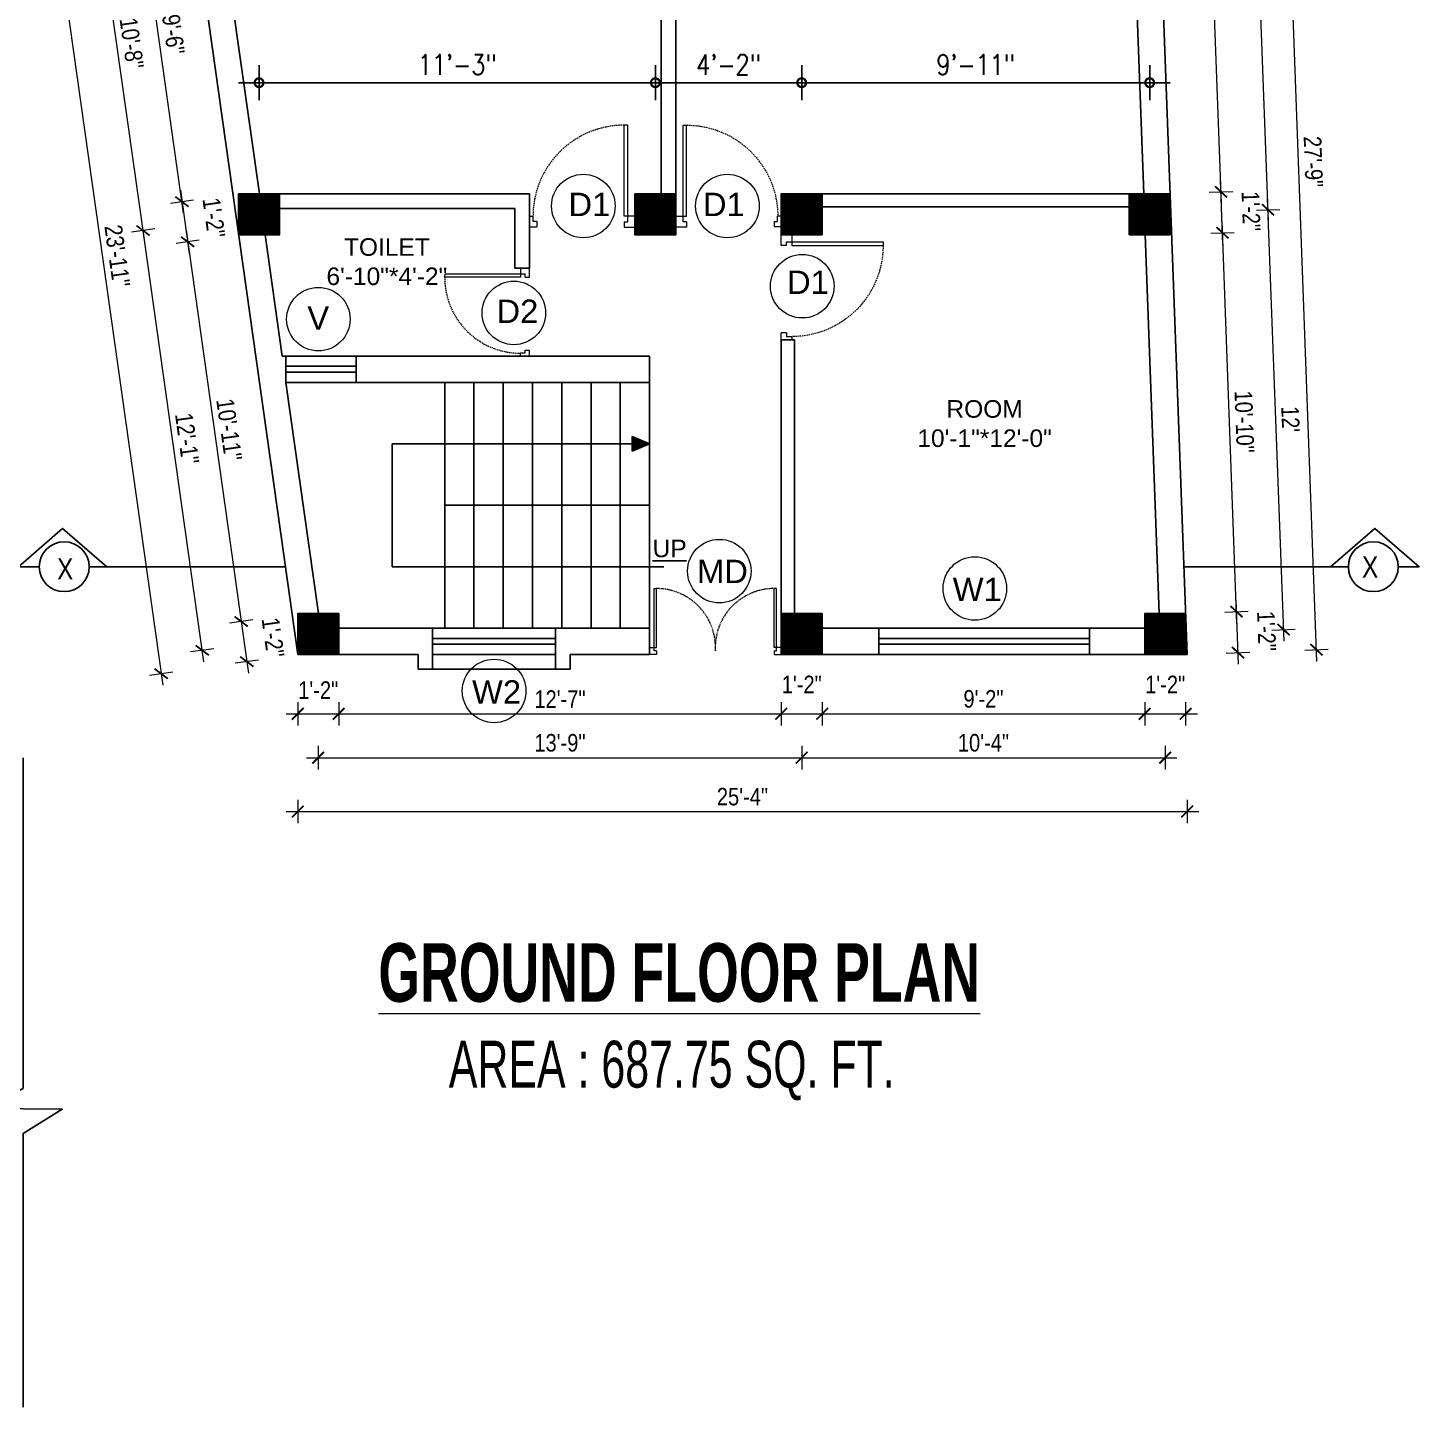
# Model space of a CAD drawing. Header units: inches. Extents: x -9998782 to 66725, y -6520505 to 8308.
# Drawn here: x -4999451.9 to -4998976.4, y -3260645.1 to -3260173.6 of the extents above; entities that cross this region are included whole.
import ezdxf

# ---------------------------------------------------------------- set-up
doc = ezdxf.new("R2010")
doc.units = ezdxf.units.IN
doc.header["$LTSCALE"] = 2
doc.header["$MEASUREMENT"] = 0
doc.header["$PDMODE"] = 34
doc.linetypes.add('HIDDEN', pattern=[0.375, 0.25, -0.125])
doc.layers.get('0').update_dxf_attribs({"linetype": 'CONTINUOUS'})
doc.layers.get('DEFPOINTS').update_dxf_attribs({"color": 141, "linetype": 'CONTINUOUS'})
doc.layers.add('A-Hatch', color=7, linetype='CONTINUOUS')
for name, color, linetype, lineweight in [('Annotate-Lite.w', 177, 'CONTINUOUS', 9), ('DIM 1-100', 4, 'CONTINUOUS', 13), ('Door-Window.w', 4, 'CONTINUOUS', 15), ('TEXT', 181, 'CONTINUOUS', 25), ('Text-100.w', 254, 'CONTINUOUS', 9)]:
    doc.layers.add(name, color=color, linetype=linetype, lineweight=lineweight)
doc.styles.add('ARAIL', font='ARIALN.TTF')
doc.styles.add('Arial', font='arial.ttf', dxfattribs={"width": 0.8, "height": 12})
doc.styles.add('arial.', font='arial.ttf')
doc.styles.add('gaurav', font='arial.ttf')
doc.styles.add('ROMANS', font='Romans.shx', dxfattribs={"width": 0.8})
doc.styles.get("Standard").update_dxf_attribs({"font": 'ARIALN.TTF'})
doc.dimstyles.new('1 by 96', dxfattribs={"dimtxt": 6, "dimasz": 4, "dimexe": 4, "dimexo": 4, "dimgap": 2, "dimtad": 1, "dimdec": 0, "dimzin": 0, "dimdsep": 46, "dimlunit": 4, "dimtxsty": 'Standard', "dimblk": 'ARCHTICK', "dimcen": 0, "dimdle": 4, "dimadec": 0, "dimazin": 0, "dimtfac": 1, "dimtdec": 0, "dimtix": 1, "dimtofl": 0, "dimtmove": 1, "dimatfit": 3, "dimldrblk": 'ARCHTICK', "dimfxl": 4, "dimfxlon": 1, "dimtolj": 1, "dimtzin": 0, "dimlwd": -1, "dimlwe": -1, "dimarcsym": 0})
doc.dimstyles.new('8 SCALE', dxfattribs={"dimscale": 0, "dimtxt": 7, "dimasz": 6, "dimexe": 6, "dimexo": 2, "dimgap": 2, "dimtad": 1, "dimdec": 0, "dimzin": 0, "dimdsep": 46, "dimlunit": 4, "dimtxsty": 'ROMANS', "dimblk": 'DOTSMALL', "dimcen": 0, "dimdle": 7, "dimclrd": 8, "dimclre": 8, "dimclrt": 3, "dimadec": 0, "dimazin": 0, "dimtfac": 1, "dimtdec": 0, "dimtofl": 0, "dimtmove": 2, "dimatfit": 3, "dimfxl": 6, "dimfxlon": 1, "dimtolj": 1, "dimtzin": 0, "dimarcsym": 0})

# ---------------------------------------------------------------- blocks, each defined once
blk = doc.blocks.new('3-0')
at = {"ltscale": 3}
for p, q in [((11063.05, 10097.68), (11065.97, 10099.9)), ((11063.05, 10097.68), (11064.53, 10095.73)), ((11065.25, 10097.81), (11066.71, 10098.92)), ((11065.99, 10096.84), (11065.25, 10097.81)), ((11065.97, 10099.9), (11066.71, 10098.92)), ((11065.99, 10096.84), (11064.53, 10095.73)), ((11085.5, 10074.13), (11110.32, 10092.96)), ((11111.05, 10091.97), (11110.32, 10092.96)), ((11086.24, 10073.15), (11111.05, 10091.97)), ((11086.24, 10073.15), (11085.5, 10074.13)), ((11084.04, 10073.02), (11082.57, 10071.91)), ((11082.57, 10071.91), (11084.79, 10068.98)), ((11084.04, 10073.02), (11084.78, 10072.04)), ((11084.78, 10072.04), (11086.24, 10073.15)), ((11084.79, 10068.98), (11087.72, 10071.2)), ((11087.72, 10071.2), (11086.24, 10073.15))]:
    blk.add_line(p, q, dxfattribs=at)
at = {"layer": 'Door-Window.w', "color": 9, "linetype": 'HIDDEN', "lineweight": 18}
blk.add_arc((11085.5, 10074.13), 31.16, 37.1906, 127.1465, dxfattribs=at)
blk = doc.blocks.new('FDFDRE')
at = {"ltscale": 3}
for p, q in [((165701.11, -58637.82), (165701.1, -58641.5)), ((165704.78, -58637.83), (165701.11, -58637.82)), ((165704.78, -58639.66), (165703.55, -58639.66)), ((165703.55, -58639.66), (165703.55, -58641.5)), ((165704.78, -58639.66), (165704.78, -58637.83)), ((165766.98, -58637.83), (165770.65, -58637.82)), ((165766.98, -58639.66), (165766.98, -58637.83)), ((165766.98, -58639.66), (165768.2, -58639.66)), ((165768.2, -58639.66), (165768.2, -58641.5)), ((165770.65, -58637.82), (165770.65, -58641.5)), ((165701.1, -58641.5), (165703.55, -58641.5)), ((165703.55, -58641.5), (165703.53, -58672.63)), ((165703.55, -58641.5), (165704.78, -58641.5)), ((165704.78, -58641.5), (165704.76, -58672.65)), ((165766.98, -58641.5), (165767, -58672.65)), ((165768.2, -58641.5), (165766.98, -58641.5)), ((165770.65, -58641.5), (165768.2, -58641.5)), ((165768.2, -58641.5), (165768.22, -58672.63)), ((165703.53, -58672.63), (165704.76, -58672.65)), ((165768.22, -58672.63), (165767, -58672.65))]:
    blk.add_line(p, q, dxfattribs=at)
at = {"layer": 'Door-Window.w', "color": 9, "linetype": 'HIDDEN', "lineweight": 18}
for centre, start, end in [((165704.78, -58641.5), 269.96183, 3.38353), ((165766.98, -58641.5), 176.61647, 270.03817)]:
    blk.add_arc(centre, 31.16, start, end, dxfattribs=at)
blk = doc.blocks.new('_ArchTick')
at = {"color": 0, "linetype": 'ByBlock', "const_width": 0.15}
blk.add_lwpolyline([(-0.5, -0.5), (0.5, 0.5)], dxfattribs=at)
blk = doc.blocks.new('*D293')
at = {"layer": 'DEFPOINTS', "color": 0, "ltscale": 0.5}
for p in [(-4999359.68, -3260387.8), (-4999345.68, -3260387.8), (-4999345.68, -3260408.07)]:
    blk.add_point(p, dxfattribs=at)
at = {"layer": 'DIM 1-100', "color": 0, "ltscale": 0.5}
for p, q in [((-4999359.68, -3260404.07), (-4999359.68, -3260412.07)), ((-4999345.68, -3260404.07), (-4999345.68, -3260412.07)), ((-4999363.68, -3260408.07), (-4999341.68, -3260408.07))]:
    blk.add_line(p, q, dxfattribs=at)
at = {"layer": 'DIM 1-100', "color": 0, "ltscale": 0.5, "xscale": 4, "yscale": 4, "zscale": 4, "rotation": 180}
blk.add_blockref('_ArchTick', (-4999359.68, -3260408.07), dxfattribs=at)
at = {"layer": 'DIM 1-100', "color": 0, "ltscale": 0.5, "xscale": 4, "yscale": 4, "zscale": 4}
blk.add_blockref('_ArchTick', (-4999345.68, -3260408.07), dxfattribs=at)
at = {"layer": 'DIM 1-100', "color": 0, "ltscale": 0.5, "insert": (-4999352.68, -3260399.99), "char_height": 6, "attachment_point": 5}
blk.add_mtext('\\A1;1\'-2"', dxfattribs=at)
blk = doc.blocks.new('*D294')
at = {"layer": 'DEFPOINTS', "color": 0, "ltscale": 0.5}
for p in [(-4999345.68, -3260387.8), (-4999194.44, -3260387.8), (-4999194.44, -3260408.07)]:
    blk.add_point(p, dxfattribs=at)
at = {"layer": 'DIM 1-100', "color": 0, "ltscale": 0.5}
for p, q in [((-4999345.68, -3260404.07), (-4999345.68, -3260412.07)), ((-4999194.44, -3260404.07), (-4999194.44, -3260412.07)), ((-4999349.68, -3260408.07), (-4999190.44, -3260408.07))]:
    blk.add_line(p, q, dxfattribs=at)
at = {"layer": 'DIM 1-100', "color": 0, "ltscale": 0.5, "xscale": 4, "yscale": 4, "zscale": 4, "rotation": 180}
blk.add_blockref('_ArchTick', (-4999345.68, -3260408.07), dxfattribs=at)
at = {"layer": 'DIM 1-100', "color": 0, "ltscale": 0.5, "xscale": 4, "yscale": 4, "zscale": 4}
blk.add_blockref('_ArchTick', (-4999194.44, -3260408.07), dxfattribs=at)
at = {"layer": 'DIM 1-100', "color": 0, "ltscale": 0.5, "insert": (-4999270.06, -3260403.06), "char_height": 6, "attachment_point": 5}
blk.add_mtext('\\A1;12\'-7"', dxfattribs=at)
blk = doc.blocks.new('*D295')
at = {"layer": 'DEFPOINTS', "color": 0, "ltscale": 0.5}
for p in [(-4999194.44, -3260387.8), (-4999180.45, -3260387.8), (-4999180.45, -3260408.07)]:
    blk.add_point(p, dxfattribs=at)
at = {"layer": 'DIM 1-100', "color": 0, "ltscale": 0.5}
for p, q in [((-4999194.44, -3260404.07), (-4999194.44, -3260412.07)), ((-4999180.45, -3260404.07), (-4999180.45, -3260412.07)), ((-4999198.44, -3260408.07), (-4999176.45, -3260408.07))]:
    blk.add_line(p, q, dxfattribs=at)
at = {"layer": 'DIM 1-100', "color": 0, "ltscale": 0.5, "xscale": 4, "yscale": 4, "zscale": 4, "rotation": 180}
blk.add_blockref('_ArchTick', (-4999194.44, -3260408.07), dxfattribs=at)
at = {"layer": 'DIM 1-100', "color": 0, "ltscale": 0.5, "xscale": 4, "yscale": 4, "zscale": 4}
blk.add_blockref('_ArchTick', (-4999180.45, -3260408.07), dxfattribs=at)
at = {"layer": 'DIM 1-100', "color": 0, "ltscale": 0.5, "insert": (-4999187.44, -3260398.05), "char_height": 6, "attachment_point": 5}
blk.add_mtext('\\A1;1\'-2"', dxfattribs=at)
blk = doc.blocks.new('*D296')
at = {"layer": 'DEFPOINTS', "color": 0, "ltscale": 0.5}
for p in [(-4999180.45, -3260387.8), (-4999070.22, -3260387.8), (-4999070.22, -3260408.07)]:
    blk.add_point(p, dxfattribs=at)
at = {"layer": 'DIM 1-100', "color": 0, "ltscale": 0.5}
for p, q in [((-4999180.45, -3260404.07), (-4999180.45, -3260412.07)), ((-4999070.22, -3260404.07), (-4999070.22, -3260412.07)), ((-4999184.45, -3260408.07), (-4999066.22, -3260408.07))]:
    blk.add_line(p, q, dxfattribs=at)
at = {"layer": 'DIM 1-100', "color": 0, "ltscale": 0.5, "xscale": 4, "yscale": 4, "zscale": 4, "rotation": 180}
blk.add_blockref('_ArchTick', (-4999180.45, -3260408.07), dxfattribs=at)
at = {"layer": 'DIM 1-100', "color": 0, "ltscale": 0.5, "xscale": 4, "yscale": 4, "zscale": 4}
blk.add_blockref('_ArchTick', (-4999070.22, -3260408.07), dxfattribs=at)
at = {"layer": 'DIM 1-100', "color": 0, "ltscale": 0.5, "insert": (-4999125.33, -3260403.01), "char_height": 6, "attachment_point": 5}
blk.add_mtext('\\A1;9\'-2"', dxfattribs=at)
blk = doc.blocks.new('*D287')
at = {"layer": 'DEFPOINTS', "color": 0, "ltscale": 0.5}
for p in [(-4999070.22, -3260387.8), (-4999056.22, -3260387.8), (-4999056.22, -3260408.07)]:
    blk.add_point(p, dxfattribs=at)
at = {"layer": 'DIM 1-100', "color": 0, "ltscale": 0.5}
for p, q in [((-4999070.22, -3260404.07), (-4999070.22, -3260412.07)), ((-4999056.22, -3260404.07), (-4999056.22, -3260412.07)), ((-4999074.22, -3260408.07), (-4999052.22, -3260408.07))]:
    blk.add_line(p, q, dxfattribs=at)
at = {"layer": 'DIM 1-100', "color": 0, "ltscale": 0.5, "xscale": 4, "yscale": 4, "zscale": 4, "rotation": 180}
blk.add_blockref('_ArchTick', (-4999070.22, -3260408.07), dxfattribs=at)
at = {"layer": 'DIM 1-100', "color": 0, "ltscale": 0.5, "xscale": 4, "yscale": 4, "zscale": 4}
blk.add_blockref('_ArchTick', (-4999056.22, -3260408.07), dxfattribs=at)
at = {"layer": 'DIM 1-100', "color": 0, "ltscale": 0.5, "insert": (-4999063.22, -3260398.05), "char_height": 6, "attachment_point": 5}
blk.add_mtext('\\A1;1\'-2"', dxfattribs=at)
blk = doc.blocks.new('*D288')
at = {"layer": 'DEFPOINTS', "color": 0, "ltscale": 0.5}
for p in [(-4999397.75, -3260117.56), (-4999415.15, -3260120.01), (-4999379.9, -3260230.3)]:
    blk.add_point(p, dxfattribs=at)
at = {"layer": 'DIM 1-100', "color": 0, "ltscale": 0.5}
for p, q in [((-4999411.19, -3260119.45), (-4999419.11, -3260120.57)), ((-4999398.67, -3260236.99), (-4999415.71, -3260116.05)), ((-4999395.27, -3260232.47), (-4999403.19, -3260233.59))]:
    blk.add_line(p, q, dxfattribs=at)
at = {"layer": 'DIM 1-100', "color": 0, "ltscale": 0.5, "xscale": 4, "yscale": 4, "zscale": 4}
for p, rotation in [((-4999415.15, -3260120.01), 98.01894551890366), ((-4999399.23, -3260233.03), 278.0189455189036)]:
    blk.add_blockref('_ArchTick', p, dxfattribs=dict(at, rotation=rotation))
at = {"layer": 'DIM 1-100', "color": 0, "ltscale": 0.5, "insert": (-4999402.18, -3260175.81), "char_height": 6, "attachment_point": 5, "rotation": 278.0189}
blk.add_mtext('\\A1;9\'-6"', dxfattribs=at)
blk = doc.blocks.new('*D290')
at = {"layer": 'DEFPOINTS', "color": 0, "ltscale": 0.5}
for p in [(-4999379.9, -3260230.3), (-4999397.3, -3260246.75), (-4999379.9, -3260244.3)]:
    blk.add_point(p, dxfattribs=at)
at = {"layer": 'DIM 1-100', "color": 0, "ltscale": 0.5}
for p, q in [((-4999399.79, -3260229.07), (-4999396.74, -3260250.72)), ((-4999395.27, -3260232.47), (-4999403.19, -3260233.59)), ((-4999393.34, -3260246.2), (-4999401.26, -3260247.31))]:
    blk.add_line(p, q, dxfattribs=at)
at = {"layer": 'DIM 1-100', "color": 0, "ltscale": 0.5, "xscale": 4, "yscale": 4, "zscale": 4}
for p, rotation in [((-4999399.23, -3260233.03), 98.01894551890366), ((-4999397.3, -3260246.75), 278.0189455189036)]:
    blk.add_blockref('_ArchTick', p, dxfattribs=dict(at, rotation=rotation))
at = {"layer": 'DIM 1-100', "color": 0, "ltscale": 0.5, "insert": (-4999388.34, -3260238.49), "char_height": 6, "attachment_point": 5, "rotation": 278.0189}
blk.add_mtext('\\A1;1\'-2"', dxfattribs=at)
blk = doc.blocks.new('*D291')
at = {"layer": 'DEFPOINTS', "color": 0, "ltscale": 0.5}
for p in [(-4999379.9, -3260244.3), (-4999359.68, -3260373.8), (-4999379.01, -3260376.53)]:
    blk.add_point(p, dxfattribs=at)
at = {"layer": 'DIM 1-100', "color": 0, "ltscale": 0.5}
for p, q in [((-4999397.86, -3260242.79), (-4999378.46, -3260380.49)), ((-4999393.34, -3260246.2), (-4999401.26, -3260247.31)), ((-4999375.05, -3260375.97), (-4999382.98, -3260377.09))]:
    blk.add_line(p, q, dxfattribs=at)
at = {"layer": 'DIM 1-100', "color": 0, "ltscale": 0.5, "xscale": 4, "yscale": 4, "zscale": 4}
for p, rotation in [((-4999397.3, -3260246.75), 98.01894551890366), ((-4999379.01, -3260376.53), 278.0189455189036)]:
    blk.add_blockref('_ArchTick', p, dxfattribs=dict(at, rotation=rotation))
at = {"layer": 'DIM 1-100', "color": 0, "ltscale": 0.5, "insert": (-4999383.14, -3260310.93), "char_height": 6, "attachment_point": 5, "rotation": 278.0189}
blk.add_mtext('\\A1;10\'-11"', dxfattribs=at)
blk = doc.blocks.new('*D292')
at = {"layer": 'DEFPOINTS', "color": 0, "ltscale": 0.5}
for p in [(-4999359.68, -3260373.8), (-4999377.08, -3260390.25), (-4999359.68, -3260387.8)]:
    blk.add_point(p, dxfattribs=at)
at = {"layer": 'DIM 1-100', "color": 0, "ltscale": 0.5}
for p, q in [((-4999375.05, -3260375.97), (-4999382.98, -3260377.09)), ((-4999379.57, -3260372.57), (-4999376.52, -3260394.22)), ((-4999373.12, -3260389.7), (-4999381.04, -3260390.81))]:
    blk.add_line(p, q, dxfattribs=at)
at = {"layer": 'DIM 1-100', "color": 0, "ltscale": 0.5, "xscale": 4, "yscale": 4, "zscale": 4}
for p, rotation in [((-4999379.01, -3260376.53), 98.01894551890366), ((-4999377.08, -3260390.25), 278.0189455189036)]:
    blk.add_blockref('_ArchTick', p, dxfattribs=dict(at, rotation=rotation))
at = {"layer": 'DIM 1-100', "color": 0, "ltscale": 0.5, "insert": (-4999368.12, -3260381.99), "char_height": 6, "attachment_point": 5, "rotation": 278.0189}
blk.add_mtext('\\A1;1\'-2"', dxfattribs=at)
blk = doc.blocks.new('*D297')
at = {"layer": 'DEFPOINTS', "color": 0, "ltscale": 0.5}
for p in [(-4999372.9, -3260237.3), (-4999412.53, -3260242.89), (-4999352.68, -3260380.8)]:
    blk.add_point(p, dxfattribs=at)
at = {"layer": 'DIM 1-100', "color": 0, "ltscale": 0.5}
for p, q in [((-4999408.57, -3260242.33), (-4999416.49, -3260243.44)), ((-4999391.75, -3260390.35), (-4999413.08, -3260238.93)), ((-4999388.35, -3260385.83), (-4999396.27, -3260386.94))]:
    blk.add_line(p, q, dxfattribs=at)
at = {"layer": 'DIM 1-100', "color": 0, "ltscale": 0.5, "xscale": 4, "yscale": 4, "zscale": 4}
for p, rotation in [((-4999412.53, -3260242.89), 98.01894551876403), ((-4999392.31, -3260386.39), 278.018945518764)]:
    blk.add_blockref('_ArchTick', p, dxfattribs=dict(at, rotation=rotation))
at = {"layer": 'DIM 1-100', "color": 0, "ltscale": 0.5, "insert": (-4999397.46, -3260313.94), "char_height": 6, "attachment_point": 5, "rotation": 278.0189}
blk.add_mtext('\\A1;12\'-1"', dxfattribs=at)
blk = doc.blocks.new('*D298')
at = {"layer": 'DEFPOINTS', "color": 0, "ltscale": 0.5}
for p in [(-4999390.75, -3260110.56), (-4999430.38, -3260116.14), (-4999372.9, -3260237.3)]:
    blk.add_point(p, dxfattribs=at)
at = {"layer": 'DIM 1-100', "color": 0, "ltscale": 0.5}
for p, q in [((-4999411.97, -3260246.85), (-4999430.94, -3260112.18)), ((-4999426.42, -3260115.59), (-4999434.34, -3260116.7)), ((-4999408.57, -3260242.33), (-4999416.49, -3260243.44))]:
    blk.add_line(p, q, dxfattribs=at)
at = {"layer": 'DIM 1-100', "color": 0, "ltscale": 0.5, "xscale": 4, "yscale": 4, "zscale": 4}
for p, rotation in [((-4999430.38, -3260116.14), 98.01894551879843), ((-4999412.53, -3260242.89), 278.0189455187984)]:
    blk.add_blockref('_ArchTick', p, dxfattribs=dict(at, rotation=rotation))
at = {"layer": 'DIM 1-100', "color": 0, "ltscale": 0.5, "insert": (-4999416.44, -3260178.81), "char_height": 6, "attachment_point": 5, "rotation": 278.0189}
blk.add_mtext('\\A1;10\'-8"', dxfattribs=at)
blk = doc.blocks.new('*D299')
at = {"layer": 'DEFPOINTS', "color": 0, "ltscale": 0.5}
for p in [(-4999399.73, -3260103.56), (-4999359.68, -3260387.8), (-4999406.35, -3260394.38)]:
    blk.add_point(p, dxfattribs=at)
at = {"layer": 'DIM 1-100', "color": 0, "ltscale": 0.5}
for p, q in [((-4999442.44, -3260109.58), (-4999450.36, -3260110.69)), ((-4999446.96, -3260106.17), (-4999405.8, -3260398.34)), ((-4999402.39, -3260393.82), (-4999410.32, -3260394.94))]:
    blk.add_line(p, q, dxfattribs=at)
at = {"layer": 'DIM 1-100', "color": 0, "ltscale": 0.5, "xscale": 4, "yscale": 4, "zscale": 4}
for p, rotation in [((-4999446.4, -3260110.14), 98.01894551889016), ((-4999406.35, -3260394.38), 278.0189455188902)]:
    blk.add_blockref('_ArchTick', p, dxfattribs=dict(at, rotation=rotation))
at = {"layer": 'DIM 1-100', "color": 0, "ltscale": 0.5, "insert": (-4999421.36, -3260251.55), "char_height": 6, "attachment_point": 5, "rotation": 278.0189}
blk.add_mtext('\\A1;23\'-11"', dxfattribs=at)
blk = doc.blocks.new('*D300')
at = {"layer": 'DEFPOINTS', "color": 0, "ltscale": 0.5}
for p in [(-4999352.68, -3260380.8), (-4999187.45, -3260380.8), (-4999187.45, -3260423.08)]:
    blk.add_point(p, dxfattribs=at)
at = {"layer": 'DIM 1-100', "color": 0, "ltscale": 0.5}
for p, q in [((-4999352.68, -3260419.08), (-4999352.68, -3260427.08)), ((-4999187.45, -3260419.08), (-4999187.45, -3260427.08)), ((-4999356.68, -3260423.08), (-4999183.45, -3260423.08))]:
    blk.add_line(p, q, dxfattribs=at)
at = {"layer": 'DIM 1-100', "color": 0, "ltscale": 0.5, "xscale": 4, "yscale": 4, "zscale": 4, "rotation": 180}
blk.add_blockref('_ArchTick', (-4999352.68, -3260423.08), dxfattribs=at)
at = {"layer": 'DIM 1-100', "color": 0, "ltscale": 0.5, "xscale": 4, "yscale": 4, "zscale": 4}
blk.add_blockref('_ArchTick', (-4999187.45, -3260423.08), dxfattribs=at)
at = {"layer": 'DIM 1-100', "color": 0, "ltscale": 0.5, "insert": (-4999270.07, -3260418.02), "char_height": 6, "attachment_point": 5}
blk.add_mtext('\\A1;13\'-9"', dxfattribs=at)
blk = doc.blocks.new('*D301')
at = {"layer": 'DEFPOINTS', "color": 0, "ltscale": 0.5}
for p in [(-4999187.45, -3260380.8), (-4999063.22, -3260380.82), (-4999063.22, -3260423.08)]:
    blk.add_point(p, dxfattribs=at)
at = {"layer": 'DIM 1-100', "color": 0, "ltscale": 0.5}
for p, q in [((-4999187.45, -3260419.08), (-4999187.45, -3260427.08)), ((-4999063.22, -3260419.08), (-4999063.22, -3260427.08)), ((-4999191.45, -3260423.08), (-4999059.22, -3260423.08))]:
    blk.add_line(p, q, dxfattribs=at)
at = {"layer": 'DIM 1-100', "color": 0, "ltscale": 0.5, "xscale": 4, "yscale": 4, "zscale": 4, "rotation": 180}
blk.add_blockref('_ArchTick', (-4999187.45, -3260423.08), dxfattribs=at)
at = {"layer": 'DIM 1-100', "color": 0, "ltscale": 0.5, "xscale": 4, "yscale": 4, "zscale": 4}
blk.add_blockref('_ArchTick', (-4999063.22, -3260423.08), dxfattribs=at)
at = {"layer": 'DIM 1-100', "color": 0, "ltscale": 0.5, "insert": (-4999125.33, -3260418.02), "char_height": 6, "attachment_point": 5}
blk.add_mtext('\\A1;10\'-4"', dxfattribs=at)
blk = doc.blocks.new('*D302')
at = {"layer": 'DEFPOINTS', "color": 0, "ltscale": 0.5}
for p in [(-4999359.68, -3260387.8), (-4999055.7, -3260387.8), (-4999055.7, -3260441.5)]:
    blk.add_point(p, dxfattribs=at)
at = {"layer": 'DIM 1-100', "color": 0, "ltscale": 0.5}
for p, q in [((-4999359.68, -3260437.5), (-4999359.68, -3260445.5)), ((-4999055.7, -3260437.5), (-4999055.7, -3260445.5)), ((-4999363.68, -3260441.5), (-4999051.7, -3260441.5))]:
    blk.add_line(p, q, dxfattribs=at)
at = {"layer": 'DIM 1-100', "color": 0, "ltscale": 0.5, "xscale": 4, "yscale": 4, "zscale": 4, "rotation": 180}
blk.add_blockref('_ArchTick', (-4999359.68, -3260441.5), dxfattribs=at)
at = {"layer": 'DIM 1-100', "color": 0, "ltscale": 0.5, "xscale": 4, "yscale": 4, "zscale": 4}
blk.add_blockref('_ArchTick', (-4999055.7, -3260441.5), dxfattribs=at)
at = {"layer": 'DIM 1-100', "color": 0, "ltscale": 0.5, "insert": (-4999207.69, -3260436.44), "char_height": 6, "attachment_point": 5}
blk.add_mtext('\\A1;25\'-4"', dxfattribs=at)
blk = doc.blocks.new('*D280')
at = {"layer": 'DEFPOINTS', "color": 0, "ltscale": 0.5}
for p in [(-4999056.22, -3260373.8), (-4999038.85, -3260373.16), (-4999055.7, -3260387.8)]:
    blk.add_point(p, dxfattribs=at)
at = {"layer": 'DIM 1-100', "color": 0, "ltscale": 0.5}
for p, q in [((-4999038.19, -3260391.16), (-4999039, -3260369.17)), ((-4999042.85, -3260373.31), (-4999034.85, -3260373.01)), ((-4999042.33, -3260387.31), (-4999034.34, -3260387.01))]:
    blk.add_line(p, q, dxfattribs=at)
at = {"layer": 'DIM 1-100', "color": 0, "ltscale": 0.5, "xscale": 4, "yscale": 4, "zscale": 4}
for p, rotation in [((-4999038.85, -3260373.16), 92.11435361987118), ((-4999038.33, -3260387.16), 272.1143536198712)]:
    blk.add_blockref('_ArchTick', p, dxfattribs=dict(at, rotation=rotation))
at = {"layer": 'DIM 1-100', "color": 0, "ltscale": 0.5, "insert": (-4999028.57, -3260379.79), "char_height": 6, "attachment_point": 5, "rotation": 272.1144}
blk.add_mtext('\\A1;1\'-2"', dxfattribs=at)
blk = doc.blocks.new('*D281')
at = {"layer": 'DEFPOINTS', "color": 0, "ltscale": 0.5}
for p in [(-4999061.52, -3260244.3), (-4999043.63, -3260243.64), (-4999056.22, -3260373.8)]:
    blk.add_point(p, dxfattribs=at)
at = {"layer": 'DIM 1-100', "color": 0, "ltscale": 0.5}
for p, q in [((-4999038.7, -3260377.16), (-4999043.78, -3260239.65)), ((-4999047.63, -3260243.79), (-4999039.64, -3260243.5)), ((-4999042.85, -3260373.31), (-4999034.85, -3260373.01))]:
    blk.add_line(p, q, dxfattribs=at)
at = {"layer": 'DIM 1-100', "color": 0, "ltscale": 0.5, "xscale": 4, "yscale": 4, "zscale": 4}
for p, rotation in [((-4999043.63, -3260243.64), 92.11435361990641), ((-4999038.85, -3260373.16), 272.1143536199064)]:
    blk.add_blockref('_ArchTick', p, dxfattribs=dict(at, rotation=rotation))
at = {"layer": 'DIM 1-100', "color": 0, "ltscale": 0.5, "insert": (-4999036.18, -3260308.22), "char_height": 6, "attachment_point": 5, "rotation": 272.1144}
blk.add_mtext('\\A1;10\'-10"', dxfattribs=at)
blk = doc.blocks.new('*D282')
at = {"layer": 'DEFPOINTS', "color": 0, "ltscale": 0.5}
for p in [(-4999061.52, -3260230.3), (-4999044.15, -3260229.66), (-4999061.52, -3260244.3)]:
    blk.add_point(p, dxfattribs=at)
at = {"layer": 'DIM 1-100', "color": 0, "ltscale": 0.5}
for p, q in [((-4999043.49, -3260247.64), (-4999044.3, -3260225.67)), ((-4999048.15, -3260229.81), (-4999040.15, -3260229.51)), ((-4999047.63, -3260243.79), (-4999039.64, -3260243.5))]:
    blk.add_line(p, q, dxfattribs=at)
at = {"layer": 'DIM 1-100', "color": 0, "ltscale": 0.5, "xscale": 4, "yscale": 4, "zscale": 4}
for p, rotation in [((-4999044.15, -3260229.66), 92.11435361990641), ((-4999043.63, -3260243.64), 272.1143536199064)]:
    blk.add_blockref('_ArchTick', p, dxfattribs=dict(at, rotation=rotation))
at = {"layer": 'DIM 1-100', "color": 0, "ltscale": 0.5, "insert": (-4999033.87, -3260236.28), "char_height": 6, "attachment_point": 5, "rotation": 272.1144}
blk.add_mtext('\\A1;1\'-2"', dxfattribs=at)
blk = doc.blocks.new('*D283')
at = {"layer": 'DEFPOINTS', "color": 0, "ltscale": 0.5}
for p in [(-4999068.01, -3260070.62), (-4999050.04, -3260069.96), (-4999061.52, -3260230.3)]:
    blk.add_point(p, dxfattribs=at)
at = {"layer": 'DIM 1-100', "color": 0, "ltscale": 0.5}
for p, q in [((-4999044, -3260233.66), (-4999050.19, -3260065.96)), ((-4999054.04, -3260070.11), (-4999046.05, -3260069.81)), ((-4999048.15, -3260229.81), (-4999040.15, -3260229.51))]:
    blk.add_line(p, q, dxfattribs=at)
at = {"layer": 'DIM 1-100', "color": 0, "ltscale": 0.5, "xscale": 4, "yscale": 4, "zscale": 4}
for p, rotation in [((-4999050.04, -3260069.96), 92.11435361990641), ((-4999044.15, -3260229.66), 272.1143536199064)]:
    blk.add_blockref('_ArchTick', p, dxfattribs=dict(at, rotation=rotation))
at = {"layer": 'DIM 1-100', "color": 0, "ltscale": 0.5, "insert": (-4999042.04, -3260149.62), "char_height": 6, "attachment_point": 5, "rotation": 272.1144}
blk.add_mtext('\\A1;13\'-4"', dxfattribs=at)
blk = doc.blocks.new('*D285')
at = {"layer": 'DEFPOINTS', "color": 0, "ltscale": 0.5}
for p in [(-4999068.52, -3260237.3), (-4999028.05, -3260235.81), (-4999063.22, -3260380.8)]:
    blk.add_point(p, dxfattribs=at)
at = {"layer": 'DIM 1-100', "color": 0, "ltscale": 0.5}
for p, q in [((-4999022.6, -3260383.31), (-4999028.2, -3260231.81)), ((-4999032.05, -3260235.96), (-4999024.05, -3260235.66)), ((-4999026.75, -3260379.46), (-4999018.75, -3260379.16))]:
    blk.add_line(p, q, dxfattribs=at)
at = {"layer": 'DIM 1-100', "color": 0, "ltscale": 0.5, "xscale": 4, "yscale": 4, "zscale": 4}
for p, rotation in [((-4999028.05, -3260235.81), 92.11435361966569), ((-4999022.75, -3260379.31), 272.1143536196657)]:
    blk.add_blockref('_ArchTick', p, dxfattribs=dict(at, rotation=rotation))
at = {"layer": 'DIM 1-100', "color": 0, "ltscale": 0.5, "insert": (-4999020.39, -3260307.37), "char_height": 6, "attachment_point": 5, "rotation": 272.1144}
blk.add_mtext("\\A1;12'", dxfattribs=at)
blk = doc.blocks.new('*D286')
at = {"layer": 'DEFPOINTS', "color": 0, "ltscale": 0.5}
for p in [(-4999034.46, -3260062.13), (-4999075.01, -3260063.62), (-4999068.52, -3260237.3)]:
    blk.add_point(p, dxfattribs=at)
at = {"layer": 'DIM 1-100', "color": 0, "ltscale": 0.5}
for p, q in [((-4999038.46, -3260062.27), (-4999030.46, -3260061.98)), ((-4999027.9, -3260239.81), (-4999034.61, -3260058.13)), ((-4999032.05, -3260235.96), (-4999024.05, -3260235.66))]:
    blk.add_line(p, q, dxfattribs=at)
at = {"layer": 'DIM 1-100', "color": 0, "ltscale": 0.5, "xscale": 4, "yscale": 4, "zscale": 4}
for p, rotation in [((-4999034.46, -3260062.13), 92.11435361969787), ((-4999028.05, -3260235.81), 272.1143536196979)]:
    blk.add_blockref('_ArchTick', p, dxfattribs=dict(at, rotation=rotation))
at = {"layer": 'DIM 1-100', "color": 0, "ltscale": 0.5, "insert": (-4999026.2, -3260148.78), "char_height": 6, "attachment_point": 5, "rotation": 272.1144}
blk.add_mtext('\\A1;14\'-6"', dxfattribs=at)
blk = doc.blocks.new('*D271')
at = {"layer": 'DEFPOINTS', "color": 0, "ltscale": 0.5}
for p in [(-4999023.83, -3260052.92), (-4999068.01, -3260054.55), (-4999055.7, -3260387.8)]:
    blk.add_point(p, dxfattribs=at)
at = {"layer": 'DIM 1-100', "color": 0, "ltscale": 0.5}
for p, q in [((-4999027.83, -3260053.07), (-4999019.83, -3260052.78)), ((-4999011.38, -3260390.17), (-4999023.98, -3260048.93)), ((-4999015.53, -3260386.32), (-4999007.53, -3260386.03))]:
    blk.add_line(p, q, dxfattribs=at)
at = {"layer": 'DIM 1-100', "color": 0, "ltscale": 0.5, "xscale": 4, "yscale": 4, "zscale": 4}
for p, rotation in [((-4999023.83, -3260052.92), 92.11435361988767), ((-4999011.53, -3260386.17), 272.1143536198877)]:
    blk.add_blockref('_ArchTick', p, dxfattribs=dict(at, rotation=rotation))
at = {"layer": 'DIM 1-100', "color": 0, "ltscale": 0.5, "insert": (-4999012.62, -3260219.36), "char_height": 6, "attachment_point": 5, "rotation": 272.1144}
blk.add_mtext('\\A1;27\'-9"', dxfattribs=at)
blk = doc.blocks.new('_DOTSMALL')
at = {"color": 0, "linetype": 'ByBlock', "const_width": 0.5}
blk.add_lwpolyline([(-0.0625, 0, 1), (0.0625, 0, 1)], format="xyb", close=True, dxfattribs=at)
blk = doc.blocks.new('*D764')
at = {"color": 8, "lineweight": -2, "ltscale": 0.5}
for p, q in [((-4999372.9, -3260198.34), (-4999372.9, -3260186.34)), ((-4999237.45, -3260198.34), (-4999237.45, -3260186.34)), ((-4999379.9, -3260192.34), (-4999230.45, -3260192.34))]:
    blk.add_line(p, q, dxfattribs=at)
at = {"layer": 'DEFPOINTS', "color": 0, "ltscale": 0.5}
for p in [(-4999237.45, -3260192.34), (-4999372.9, -3260275.32), (-4999237.45, -3260275.32)]:
    blk.add_point(p, dxfattribs=at)
at = {"color": 8, "lineweight": -2, "ltscale": 0.5, "xscale": 6, "yscale": 6, "zscale": 6, "rotation": 180}
blk.add_blockref('_DOTSMALL', (-4999372.9, -3260192.34), dxfattribs=at)
at = {"color": 8, "lineweight": -2, "ltscale": 0.5, "xscale": 6, "yscale": 6, "zscale": 6}
blk.add_blockref('_DOTSMALL', (-4999237.45, -3260192.34), dxfattribs=at)
at = {"color": 3, "ltscale": 0.5, "insert": (-4999305.17, -3260186.17), "char_height": 7, "attachment_point": 5, "style": 'ROMANS'}
blk.add_mtext('\\A1;11\'-3"', dxfattribs=at)
blk = doc.blocks.new('*D765')
at = {"color": 8, "lineweight": -2, "ltscale": 0.5}
for p, q in [((-4999237.45, -3260198.34), (-4999237.45, -3260186.34)), ((-4999187.45, -3260198.34), (-4999187.45, -3260186.34)), ((-4999244.45, -3260192.34), (-4999180.45, -3260192.34))]:
    blk.add_line(p, q, dxfattribs=at)
at = {"layer": 'DEFPOINTS', "color": 0, "ltscale": 0.5}
for p in [(-4999187.45, -3260192.34), (-4999187.45, -3260230.3), (-4999237.45, -3260275.32)]:
    blk.add_point(p, dxfattribs=at)
at = {"color": 8, "lineweight": -2, "ltscale": 0.5, "xscale": 6, "yscale": 6, "zscale": 6, "rotation": 180}
blk.add_blockref('_DOTSMALL', (-4999237.45, -3260192.34), dxfattribs=at)
at = {"color": 8, "lineweight": -2, "ltscale": 0.5, "xscale": 6, "yscale": 6, "zscale": 6}
blk.add_blockref('_DOTSMALL', (-4999187.45, -3260192.34), dxfattribs=at)
at = {"color": 3, "ltscale": 0.5, "insert": (-4999212.45, -3260186.17), "char_height": 7, "attachment_point": 5, "style": 'ROMANS'}
blk.add_mtext('\\A1;4\'-2"', dxfattribs=at)
blk = doc.blocks.new('*D766')
at = {"color": 8, "lineweight": -2, "ltscale": 0.5}
for p, q in [((-4999187.45, -3260198.34), (-4999187.45, -3260186.34)), ((-4999068.52, -3260198.34), (-4999068.52, -3260186.34)), ((-4999194.45, -3260192.34), (-4999061.52, -3260192.34))]:
    blk.add_line(p, q, dxfattribs=at)
at = {"layer": 'DEFPOINTS', "color": 0, "ltscale": 0.5}
for p in [(-4999068.52, -3260192.34), (-4999187.45, -3260230.3), (-4999068.52, -3260230.3)]:
    blk.add_point(p, dxfattribs=at)
at = {"color": 8, "lineweight": -2, "ltscale": 0.5, "xscale": 6, "yscale": 6, "zscale": 6, "rotation": 180}
blk.add_blockref('_DOTSMALL', (-4999187.45, -3260192.34), dxfattribs=at)
at = {"color": 8, "lineweight": -2, "ltscale": 0.5, "xscale": 6, "yscale": 6, "zscale": 6}
blk.add_blockref('_DOTSMALL', (-4999068.52, -3260192.34), dxfattribs=at)
at = {"color": 3, "ltscale": 0.5, "insert": (-4999127.98, -3260186.17), "char_height": 7, "attachment_point": 5, "style": 'ROMANS'}
blk.add_mtext('\\A1;9\'-11"', dxfattribs=at)

msp = doc.modelspace()

# ---------------------------------------------------------------- hatches: boundary and pattern name
at = {"layer": 'A-Hatch', "ltscale": 0.5}
h = msp.add_hatch(dxfattribs=at)
h.set_pattern_fill('ANSI31', color=256)
h.set_pattern_definition([(45, (92052.8143, -1824.833), (-0.0883883476483, 0.0883883476483), [])])
h.paths.add_polyline_path([(-4999365.9, -3260230.3), (-4999379.9, -3260230.3), (-4999379.9, -3260244.3), (-4999365.9, -3260244.3)])
h = msp.add_hatch(dxfattribs=at)
h.set_pattern_fill('ANSI31', color=256)
h.set_pattern_definition([(45, (92188.266, -1824.833), (-0.0883883476483, 0.0883883476483), [])])
h.paths.add_polyline_path([(-4999230.45, -3260230.3), (-4999244.45, -3260230.3), (-4999244.45, -3260244.3), (-4999230.45, -3260244.3)])
h = msp.add_hatch(dxfattribs=at)
h.set_pattern_fill('ANSI31', color=256)
h.set_pattern_definition([(45, (92238.266, -1824.833), (-0.0883883476483, 0.0883883476483), [])])
h.paths.add_polyline_path([(-4999180.45, -3260230.3), (-4999194.45, -3260230.3), (-4999194.45, -3260244.3), (-4999180.45, -3260244.3)])
h = msp.add_hatch(dxfattribs=at)
h.set_pattern_fill('ANSI31', color=256)
h.set_pattern_definition([(45, (92357.19557, -1824.833), (-0.0883883476483, 0.0883883476483), [])])
h.paths.add_polyline_path([(-4999061.52, -3260230.3), (-4999075.52, -3260230.3), (-4999075.52, -3260244.3), (-4999061.52, -3260244.3)])
h = msp.add_hatch(dxfattribs=at)
h.set_pattern_fill('ANSI31', color=256)
h.set_pattern_definition([(45, (92015.0906, -1537.57436), (-0.0883883476483, 0.0883883476483), [])])
h.paths.add_polyline_path([(-4999245.37, -3260313.29), (-4999245.37, -3260318.31), (-4999239.45, -3260315.8)])
h = msp.add_hatch(dxfattribs=at)
h.set_pattern_fill('ANSI31', color=256)
h.set_pattern_definition([(45, (92073.0303, -1968.333), (-0.0883883476483, 0.0883883476483), [])])
h.paths.add_polyline_path([(-4999345.68, -3260373.8), (-4999359.68, -3260373.8), (-4999359.68, -3260387.8), (-4999345.68, -3260387.8)])
h = msp.add_hatch(dxfattribs=at)
h.set_pattern_fill('ANSI31', color=256)
h.set_pattern_definition([(45, (92238.266, -1968.333), (-0.0883883476483, 0.0883883476483), [])])
h.paths.add_polyline_path([(-4999180.45, -3260373.8), (-4999194.45, -3260373.8), (-4999194.45, -3260387.8), (-4999180.45, -3260387.8)])
h = msp.add_hatch(dxfattribs=at)
h.set_pattern_fill('ANSI31', color=256)
h.set_pattern_definition([(45, (92362.49418, -1968.35205), (-0.0883883476483, 0.0883883476483), [])])
h.paths.add_polyline_path([(-4999056.22, -3260373.82), (-4999070.22, -3260373.82), (-4999070.22, -3260387.82), (-4999056.22, -3260387.82)])

# ---------------------------------------------------------------- linework, layer by layer
at = {"ltscale": 0.5}
for p, q in [((-4999055.7, -3260387.8), (-4999068.01, -3260054.55)), ((-4999070.52, -3260230.3), (-4999076.42, -3260070.62)), ((-4999230.45, -3260234.8), (-4999230.45, -3260087.85)), ((-4999235.45, -3260230.3), (-4999235.45, -3260094.62)), ((-4999399.73, -3260103.56), (-4999359.68, -3260387.8)), ((-4999388.67, -3260117.56), (-4999372.78, -3260230.3)), ((-4999365.9, -3260230.3), (-4999280.45, -3260230.3)), ((-4999280.45, -3260255.8), (-4999280.45, -3260230.3)), ((-4999194.45, -3260230.3), (-4999070.52, -3260230.3)), ((-4999194.45, -3260234.8), (-4999194.45, -3260230.3)), ((-4999365.9, -3260235.3), (-4999285.45, -3260235.3)), ((-4999285.45, -3260255.8), (-4999285.45, -3260235.3)), ((-4999180.45, -3260234.8), (-4999075.52, -3260234.8)), ((-4999370.81, -3260244.3), (-4999364.96, -3260285.8)), ((-4999065.23, -3260373.82), (-4999070.01, -3260244.3)), ((-4999280.45, -3260255.8), (-4999285.45, -3260255.8)), ((-4999194.45, -3260378.8), (-4999194.45, -3260280.3)), ((-4999194.45, -3260280.3), (-4999189.95, -3260280.3)), ((-4999189.95, -3260373.8), (-4999189.95, -3260280.3)), ((-4999364.96, -3260285.8), (-4999239.45, -3260285.8)), ((-4999363.7, -3260294.8), (-4999363.7, -3260285.8)), ((-4999339.7, -3260294.8), (-4999339.7, -3260285.8)), ((-4999239.45, -3260285.8), (-4999239.45, -3260294.8)), ((-4999339.7, -3260289.3), (-4999363.7, -3260289.3)), ((-4999339.7, -3260291.3), (-4999363.7, -3260291.3)), ((-4999363.7, -3260294.8), (-4999352.57, -3260373.8)), ((-4999363.7, -3260294.8), (-4999239.45, -3260294.8)), ((-4999309.45, -3260336.8), (-4999309.45, -3260294.8)), ((-4999299.45, -3260336.8), (-4999299.45, -3260294.8)), ((-4999289.45, -3260336.8), (-4999289.45, -3260294.8)), ((-4999279.45, -3260336.8), (-4999279.45, -3260294.8)), ((-4999269.45, -3260336.8), (-4999269.45, -3260294.8)), ((-4999259.45, -3260336.8), (-4999259.45, -3260294.8)), ((-4999249.45, -3260336.8), (-4999249.45, -3260294.8)), ((-4999239.45, -3260336.8), (-4999239.45, -3260294.8)), ((-4999239.45, -3260315.8), (-4999245.37, -3260313.29)), ((-4999245.37, -3260313.29), (-4999245.37, -3260318.31)), ((-4999327.38, -3260357.8), (-4999327.38, -3260315.8)), ((-4999327.38, -3260315.8), (-4999245.37, -3260315.8)), ((-4999239.45, -3260315.8), (-4999245.37, -3260318.31)), ((-4999309.45, -3260378.8), (-4999309.45, -3260336.8)), ((-4999309.45, -3260336.8), (-4999239.45, -3260336.8)), ((-4999299.45, -3260378.8), (-4999299.45, -3260336.8)), ((-4999289.45, -3260378.8), (-4999289.45, -3260336.8)), ((-4999279.45, -3260378.8), (-4999279.45, -3260336.8)), ((-4999269.45, -3260378.8), (-4999269.45, -3260336.8)), ((-4999259.45, -3260378.8), (-4999259.45, -3260336.8)), ((-4999249.45, -3260378.8), (-4999249.45, -3260336.8)), ((-4999239.45, -3260378.8), (-4999239.45, -3260336.8)), ((-4999234.6, -3260357.8), (-4999327.38, -3260357.8)), ((-4999345.68, -3260378.8), (-4999239.45, -3260378.8)), ((-4999313.57, -3260387.8), (-4999313.57, -3260378.8)), ((-4999271.57, -3260387.8), (-4999271.57, -3260378.8)), ((-4999239.45, -3260378.8), (-4999239.45, -3260387.8)), ((-4999180.45, -3260378.8), (-4999070.22, -3260378.8)), ((-4999161.08, -3260387.8), (-4999161.08, -3260378.8)), ((-4999089.08, -3260387.8), (-4999089.08, -3260378.8)), ((-4999271.57, -3260382.3), (-4999313.57, -3260382.3)), ((-4999271.57, -3260384.3), (-4999313.57, -3260384.3)), ((-4999161.08, -3260382.3), (-4999089.08, -3260382.3)), ((-4999161.08, -3260384.3), (-4999089.08, -3260384.3)), ((-4999359.68, -3260387.8), (-4999345.68, -3260387.8)), ((-4999318.57, -3260387.8), (-4999345.68, -3260387.8)), ((-4999318.57, -3260387.8), (-4999318.57, -3260392.8)), ((-4999313.57, -3260392.8), (-4999313.57, -3260387.8)), ((-4999271.57, -3260387.8), (-4999271.57, -3260392.8)), ((-4999266.57, -3260387.8), (-4999239.45, -3260387.8)), ((-4999266.57, -3260392.8), (-4999266.57, -3260387.8)), ((-4999194.45, -3260387.8), (-4999055.7, -3260387.8)), ((-4999318.57, -3260392.8), (-4999313.57, -3260392.8)), ((-4999271.57, -3260392.8), (-4999313.57, -3260392.8)), ((-4999271.57, -3260392.8), (-4999266.57, -3260392.8))]:
    msp.add_line(p, q, dxfattribs=at)
for points in [[(-4999379.9, -3260230.3), (-4999365.9, -3260230.3), (-4999365.9, -3260244.3), (-4999379.9, -3260244.3)], [(-4999244.45, -3260230.3), (-4999230.45, -3260230.3), (-4999230.45, -3260244.3), (-4999244.45, -3260244.3)], [(-4999194.45, -3260230.3), (-4999180.45, -3260230.3), (-4999180.45, -3260244.3), (-4999194.45, -3260244.3)], [(-4999075.52, -3260230.3), (-4999061.52, -3260230.3), (-4999061.52, -3260244.3), (-4999075.52, -3260244.3)], [(-4999359.68, -3260373.8), (-4999345.68, -3260373.8), (-4999345.68, -3260387.8), (-4999359.68, -3260387.8)], [(-4999194.45, -3260373.8), (-4999180.45, -3260373.8), (-4999180.45, -3260387.8), (-4999194.45, -3260387.8)], [(-4999070.22, -3260373.8), (-4999056.22, -3260373.8), (-4999056.22, -3260387.8), (-4999070.22, -3260387.8)]]:
    msp.add_lwpolyline(points, close=True, dxfattribs=at)
msp.add_lwpolyline([(-4999313.57, -3260387.8), (-4999271.57, -3260387.8)], dxfattribs=at)
at = {"linetype": 'Continuous', "ltscale": 0.5}
msp.add_lwpolyline([(-4999453.48, -3260423.11), (-4999453.48, -3260536.17), (-4999466.79, -3260542.99), (-4999440.13, -3260543.24), (-4999453.48, -3260551.54), (-4999453.48, -3260645.11)], dxfattribs=at)
at = {"layer": 'Annotate-Lite.w', "ltscale": 0.005}
for centre in [(-4999262.07, -3260234.5), (-4999212.83, -3260234.5), (-4999187.25, -3260261.92), (-4999352.62, -3260273.17), (-4999285.83, -3260271.05), (-4999215.6, -3260359.31), (-4999128.28, -3260365.24), (-4999292.57, -3260400.27)]:
    msp.add_circle(centre, 10.86, dxfattribs=at)
at = {"layer": 'TEXT'}
for points in [[(-4999448.02, -3260357.8), (-4999455.16, -3260357.8), (-4999440.02, -3260344.72), (-4999424.88, -3260357.8)], [(-4998983.56, -3260357.8), (-4998976.42, -3260357.8), (-4998991.56, -3260344.72), (-4999006.7, -3260357.8)], [(-4999363.91, -3260357.8), (-4999430.95, -3260357.8)], [(-4999056.81, -3260357.8), (-4999000.63, -3260357.8)]]:
    msp.add_lwpolyline(points, dxfattribs=at)
for centre in [(-4999439.48, -3260357.8), (-4998992.09, -3260357.8)]:
    msp.add_circle(centre, 8.53, dxfattribs=at)

# ---------------------------------------------------------------- block references
at = {"layer": 'Door-Window.w', "linetype": 'ByBlock'}
for p, xscale, yscale, zscale, rotation in [((-4997923.89, -3275155.43), 0.999791003999291, 0.9997910037636757, 0.9997910039624013, 52.80940477362314), ((-5000551.01, -3275155.43), -0.9997910039992908, 0.9997910037636757, 0.9997910039624013, 307.1905952263768), ((-5014108.18, -3258923.74), -0.9997910039992909, 0.9997910037636757, 0.9997910039624013, 217.1905952263769), ((-4986850.88, -3259171.9), 0.8331589851548311, 0.8331589852459729, 0.8331589850765497, 142.7330628721138)]:
    msp.add_blockref('3-0', p, dxfattribs=dict(at, xscale=xscale, yscale=yscale, zscale=zscale, rotation=rotation))
at = {"layer": 'Door-Window.w', "ltscale": 0.005, "xscale": 0.6470768260790415, "yscale": 0.6470768260790415, "zscale": 0.6470768261384909, "rotation": 180}
msp.add_blockref('FDFDRE', (-4891973.1, -3298330.98), dxfattribs=at)

# ---------------------------------------------------------------- texts
at = {"layer": 'Annotate-Lite.w', "ltscale": 0.005, "char_height": 8, "style": 'gaurav'}
for s, insert, attachment_point in [('D1', (-4999267.15, -3260229.95), 1), ('D1', (-4999206.91, -3260229.95), 3), ('D1', (-4999192.45, -3260264.57), 7), ('D2', (-4999291.75, -3260266.49), 1), ('V', (-4999356.4, -3260276.82), 7), ('MD', (-4999223.21, -3260355.41), 1), ('W1', (-4999135.83, -3260361.58), 1), ('W2', (-4999300.11, -3260396.62), 1)]:
    msp.add_mtext_dynamic_manual_height_columns(s, width=8, gutter_width=100, heights=[0], dxfattribs=dict(at, insert=insert, attachment_point=attachment_point))
at = {"layer": 'TEXT', "lineweight": -2, "char_height": 6, "attachment_point": 5, "style": 'arial.'}
for s, insert in [('TOILET\\P6\'-10"*4\'-2"', (-4999329.21, -3260253.56)), ('ROOM\\P10\'-1"*12\'-0"', (-4999124.94, -3260308.91))]:
    msp.add_mtext_dynamic_manual_height_columns(s, width=45.7314, gutter_width=30, heights=[0], dxfattribs=dict(at, insert=insert))
at = {"layer": 'TEXT', "lineweight": -2, "insert": (-4999232.58, -3260351.6), "char_height": 6, "width": 26.6739, "attachment_point": 5, "style": 'arial.'}
msp.add_mtext('{\\LUP}', dxfattribs=at)
at = {"layer": 'TEXT', "char_height": 7.2, "style": 'ARAIL'}
for insert, attachment_point in [((-4999436.4, -3260354.97), 3), ((-4998995.93, -3260354.3), 1)]:
    msp.add_mtext_dynamic_manual_height_columns('X', width=125.4648, gutter_width=90, heights=[0], dxfattribs=dict(at, insert=insert, attachment_point=attachment_point))
at = {"layer": 'Text-100.w', "insert": (-4999231.85, -3260486.52), "char_height": 20, "width": 569.1024, "attachment_point": 2, "style": 'Arial'}
msp.add_mtext('\\A1;{\\fArial Narrow|b1|i0|c0|p34;\\L GROUND FLOOR PLAN\\P\\fArial Narrow|b0|i0|c0|p34;\\H0.8x;\\lAREA : 687.75 SQ. FT.\\H1.02306x; }', dxfattribs=at)

# ---------------------------------------------------------------- dimensions: what is measured, and where the dimension line sits
at = {"ltscale": 0.5}
for base, p1, p2, picture, middle in [((-4999237.45, -3260192.34), (-4999372.9, -3260275.32), (-4999237.45, -3260275.32), '*D764', (-4999305.17, -3260186.17)), ((-4999187.45, -3260192.34), (-4999237.45, -3260275.32), (-4999187.45, -3260230.3), '*D765', (-4999212.45, -3260186.17)), ((-4999068.52, -3260192.34), (-4999187.45, -3260230.3), (-4999068.52, -3260230.3), '*D766', (-4999127.98, -3260186.17))]:
    dim = msp.add_linear_dim(base=base, p1=p1, p2=p2, dimstyle='8 SCALE', override={"dimscale": 1}, dxfattribs=at)
    dim.commit()
    dim.dimension.update_dxf_attribs({"geometry": picture, "text_midpoint": middle})
at = {"layer": 'DIM 1-100', "ltscale": 0.5}
for p1, p2, distance, picture, middle in [((-4999055.7, -3260387.8), (-4999068.01, -3260054.55), -44.21, '*D271', (-4999012.62, -3260219.36)), ((-4999399.73, -3260103.56), (-4999359.68, -3260387.8), -47.13, '*D299', (-4999421.36, -3260251.55)), ((-4999063.22, -3260380.8), (-4999068.52, -3260237.3), -40.5, '*D285', (-4999020.39, -3260307.37)), ((-4999352.68, -3260380.8), (-4999372.9, -3260237.3), 40.02, '*D297', (-4999397.46, -3260313.94))]:
    dim = msp.add_aligned_dim(p1=p1, p2=p2, distance=distance, dimstyle='1 by 96', dxfattribs=at)
    dim.commit()
    dim.dimension.update_dxf_attribs({"geometry": picture, "text_midpoint": middle})
for base, p1, p2, angle, picture, middle in [((-4999034.46, -3260062.13), (-4999068.52, -3260237.3), (-4999075.01, -3260063.62), 272.1144, '*D286', (-4999026.2, -3260148.78)), ((-4999050.04, -3260069.96), (-4999061.52, -3260230.3), (-4999068.01, -3260070.62), 272.1144, '*D283', (-4999042.04, -3260149.62)), ((-4999430.38, -3260116.14), (-4999372.9, -3260237.3), (-4999390.75, -3260110.56), 278.0189, '*D298', (-4999416.44, -3260178.81)), ((-4999415.15, -3260120.01), (-4999379.9, -3260230.3), (-4999397.75, -3260117.56), 278.0189, '*D288', (-4999402.18, -3260175.81)), ((-4999379.01, -3260376.53), (-4999379.9, -3260244.3), (-4999359.68, -3260373.8), 278.0189, '*D291', (-4999383.14, -3260310.93)), ((-4999043.63, -3260243.64), (-4999056.22, -3260373.8), (-4999061.52, -3260244.3), 272.1144, '*D281', (-4999036.18, -3260308.22))]:
    dim = msp.add_linear_dim(base=base, p1=p1, p2=p2, angle=angle, dimstyle='1 by 96', dxfattribs=at)
    dim.commit()
    dim.dimension.update_dxf_attribs({"geometry": picture, "text_midpoint": middle})
for base, p1, p2, angle, picture, middle, dimtype in [((-4999397.3, -3260246.75), (-4999379.9, -3260230.3), (-4999379.9, -3260244.3), 278.0189, '*D290', (-4999393.3, -3260239.19), 160), ((-4999044.15, -3260229.66), (-4999061.52, -3260244.3), (-4999061.52, -3260230.3), 272.1144, '*D282', (-4999038.88, -3260236.47), 160), ((-4999038.85, -3260373.16), (-4999055.7, -3260387.8), (-4999056.22, -3260373.8), 92.1144, '*D280', (-4999033.58, -3260379.98), 161), ((-4999377.08, -3260390.25), (-4999359.68, -3260373.8), (-4999359.68, -3260387.8), 278.0189, '*D292', (-4999373.08, -3260382.69), 160)]:
    dim = msp.add_linear_dim(base=base, p1=p1, p2=p2, angle=angle, dimstyle='1 by 96', dxfattribs=at)
    dim.commit()
    dim.dimension.update_dxf_attribs({"geometry": picture, "text_midpoint": middle, "dimtype": dimtype})
for base, p1, p2, picture, middle in [((-4999187.45, -3260423.08), (-4999352.68, -3260380.8), (-4999187.45, -3260380.8), '*D300', (-4999270.07, -3260418.02)), ((-4999063.22, -3260423.08), (-4999187.45, -3260380.8), (-4999063.22, -3260380.82), '*D301', (-4999125.33, -3260418.02)), ((-4999055.7, -3260441.5), (-4999359.68, -3260387.8), (-4999055.7, -3260387.8), '*D302', (-4999207.69, -3260436.44)), ((-4999194.44, -3260408.07), (-4999345.68, -3260387.8), (-4999194.44, -3260387.8), '*D294', (-4999270.06, -3260403.06)), ((-4999070.22, -3260408.07), (-4999180.45, -3260387.8), (-4999070.22, -3260387.8), '*D296', (-4999125.33, -3260403.01))]:
    dim = msp.add_linear_dim(base=base, p1=p1, p2=p2, dimstyle='1 by 96', dxfattribs=at)
    dim.commit()
    dim.dimension.update_dxf_attribs({"geometry": picture, "text_midpoint": middle})
for base, p1, p2, picture, middle in [((-4999345.68, -3260408.07), (-4999359.68, -3260387.8), (-4999345.68, -3260387.8), '*D293', (-4999352.68, -3260405)), ((-4999180.45, -3260408.07), (-4999194.44, -3260387.8), (-4999180.45, -3260387.8), '*D295', (-4999187.44, -3260403.06)), ((-4999056.22, -3260408.07), (-4999070.22, -3260387.8), (-4999056.22, -3260387.8), '*D287', (-4999063.22, -3260403.06))]:
    dim = msp.add_linear_dim(base=base, p1=p1, p2=p2, dimstyle='1 by 96', dxfattribs=at)
    dim.commit()
    dim.dimension.update_dxf_attribs({"geometry": picture, "text_midpoint": middle, "dimtype": 160})

doc.saveas('drawing.dxf')
